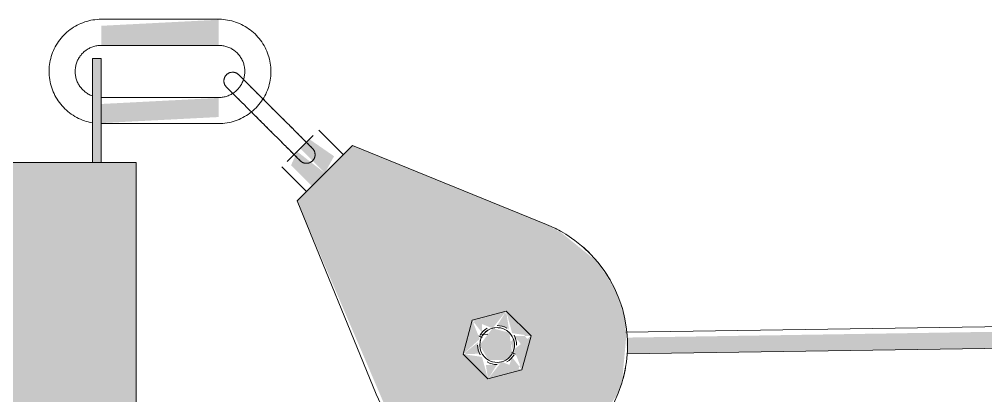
# Model space of a CAD drawing. Header units: inches. Extents: x -54880 to -186, y -132 to 853.
# Drawn here: x -25817.38 to -25803.49, y 278.02 to 283.44 of the extents above; entities that cross this region are included whole.
import ezdxf

# ---------------------------------------------------------------- set-up
doc = ezdxf.new("R2010")
doc.units = ezdxf.units.IN
doc.header["$MEASUREMENT"] = 0
doc.layers.add('Q-SPCQ', color=91, linetype='Continuous', lineweight=9)

# ---------------------------------------------------------------- blocks, each defined once
blk = doc.blocks.new('Basketball_Backstop-Performance_Sports_Systems-3103-Ceiling_Hung - 27_-0_ to 27_-11 7_8_-V63-Section 13')
at = {"layer": 'Q-SPCQ'}
for points in [[(-25814.515, 283.069), (-25814.515, 283.431), (-25816.203, 283.344), (-25816.203, 283.069)], [(-25816.203, 281.375), (-25816.203, 282.875), (-25816.328, 282.875), (-25816.328, 281.375)], [(-25816.203, 281.944), (-25814.515, 282.031), (-25814.515, 282.306), (-25816.203, 282.219), (-25816.203, 281.963)], [(-25812.99, 281.225), (-25812.858, 281.467), (-25813.211, 281.711), (-25813.344, 281.578)], [(-25813.178, 281.037), (-25812.99, 281.225), (-25813.388, 281.534), (-25813.476, 281.336), (-25813.296, 281.156)], [(-25810.39, 278.533), (-25810.299, 278.625), (-25810.338, 278.927), (-25810.58, 278.991), (-25810.765, 278.75), (-25810.64, 278.533)]]:
    blk.add_hatch(color=256, dxfattribs=at).paths.add_polyline_path(points, flags=0)
h = blk.add_hatch(color=256, dxfattribs=at)
h.paths.add_polyline_path([(-25810.427, 276.877), (-25809.973, 276.955), (-25809.552, 277.141), (-25809.189, 277.424), (-25808.803, 278.02), (-25808.72, 278.208), (-25808.659, 278.881), (-25808.677, 279.121), (-25808.823, 279.557), (-25809.071, 279.945), (-25809.589, 280.364), (-25809.807, 280.486), (-25812.592, 281.623), (-25813.388, 280.827), (-25812.026, 277.64), (-25811.71, 277.305), (-25811.032, 276.961), (-25810.886, 276.912)], flags=0)
h.paths.add_polyline_path([(-25810.646, 278.262), (-25810.515, 278.469), (-25810.676, 278.463), (-25810.658, 278.343)], flags=0)
h.paths.add_polyline_path([(-25811.003, 278.619), (-25810.765, 278.625), (-25810.792, 278.787), (-25810.905, 278.697)], flags=0)
h.paths.add_polyline_path([(-25810.872, 279.107), (-25810.731, 278.927), (-25810.732, 279.052), (-25810.807, 279.081)], flags=0)
h.paths.add_polyline_path([(-25810.027, 278.881), (-25810.268, 278.881), (-25810.174, 278.764), (-25810.055, 278.859)], flags=0)
h.paths.add_polyline_path([(-25810.158, 278.393), (-25810.299, 278.574), (-25810.338, 278.464), (-25810.25, 278.429)], flags=0)
h.paths.add_polyline_path([(-25810.646, 278.262), (-25810.994, 278.654), (-25810.833, 279.118), (-25810.359, 279.213), (-25810.051, 278.794), (-25810.221, 278.376), (-25810.628, 278.267)], flags=0)
h.paths.add_polyline_path([(-25810.345, 278.971), (-25810.384, 279.238), (-25810.515, 279.031), (-25810.372, 278.991)], flags=0)
h = blk.add_hatch(color=256, dxfattribs=at)
h.paths.add_polyline_path([(-25819.015, 116), (-25815.703, 116), (-25815.703, 119.125), (-25816.39, 119.125), (-25816.39, 119.312), (-25815.703, 119.312), (-25815.703, 119.75), (-25819.015, 119.75), (-25819.015, 118.602)], flags=0)
h.paths.add_polyline_path([(-25815.703, 120.25), (-25815.703, 120.687), (-25816.39, 120.687), (-25816.39, 120.875), (-25815.703, 120.875), (-25815.703, 128.788), (-25817.107, 128.752), (-25819.015, 128.75), (-25818.993, 120.25), (-25815.813, 120.25)], flags=0)
h.paths.add_polyline_path([(-25819.015, 129.217), (-25816.524, 129.221), (-25815.703, 129.208), (-25815.703, 134.812), (-25816.39, 134.812), (-25816.39, 135), (-25815.703, 135), (-25815.703, 135.437), (-25819.015, 135.437), (-25819.015, 129.241)], flags=0)
h.paths.add_polyline_path([(-25818.525, 129), (-25819.015, 129.125), (-25818.948, 129.056)], flags=0)
h.paths.add_polyline_path([(-25819.015, 128.823), (-25818.525, 129), (-25819.015, 128.875)], flags=0)
h.paths.add_polyline_path([(-25816.673, 135.937), (-25815.703, 135.937), (-25815.703, 136.375), (-25816.39, 136.375), (-25816.39, 136.562), (-25815.703, 136.562), (-25815.785, 161.125), (-25816.39, 161.125), (-25816.39, 161.312), (-25815.703, 161.312), (-25815.784, 161.75), (-25818.289, 161.75), (-25818.282, 160.801), (-25818.307, 152.543), (-25819.015, 152.543), (-25819.015, 135.937), (-25817.276, 135.937)], flags=0)
h.paths.add_polyline_path([(-25816.147, 162.25), (-25815.703, 162.25), (-25815.784, 162.687), (-25816.39, 162.687), (-25816.39, 162.875), (-25815.703, 162.875), (-25815.741, 224.784), (-25817.107, 224.752), (-25819.015, 224.75), (-25819.015, 187.186), (-25818.282, 162.25), (-25816.39, 162.25)], flags=0)
h.paths.add_polyline_path([(-25819.015, 225.217), (-25816.325, 225.206), (-25815.703, 225.208), (-25815.703, 281.375), (-25819.015, 281.375), (-25819.015, 225.241)], flags=0)
h.paths.add_polyline_path([(-25818.525, 225), (-25819.015, 225.125), (-25819.015, 225.065)], flags=0)
h.paths.add_polyline_path([(-25819.015, 224.823), (-25818.525, 225), (-25819.015, 224.875)], flags=0)
h = blk.add_hatch(color=256, dxfattribs=at)
h.paths.add_polyline_path([(-25808.649, 278.622), (-25668.885, 280.831), (-25668.89, 281.065), (-25808.654, 278.857), (-25808.648, 278.628)], flags=0)
h.paths.add_polyline_path([(-25810.265, 278.625), (-25810.261, 278.864), (-25810.321, 278.793), (-25810.272, 278.628)], flags=0)
h.paths.add_polyline_path([(-25667.269, 280.822), (-25667.232, 280.922), (-25667.27, 280.823)], flags=0)
h = blk.add_hatch(color=256, dxfattribs=at)
h.paths.add_polyline_path([(-25810.158, 278.393), (-25810.027, 278.881), (-25810.274, 278.685)], flags=0)
h.paths.add_polyline_path([(-25810.646, 278.262), (-25810.158, 278.393), (-25810.451, 278.509)], flags=0)
h.paths.add_polyline_path([(-25811.003, 278.619), (-25810.765, 278.836), (-25810.872, 279.107)], flags=0)
h.paths.add_polyline_path([(-25810.646, 278.262), (-25810.732, 278.579), (-25811.003, 278.619), (-25810.732, 278.348)], flags=0)
h.paths.add_polyline_path([(-25810.384, 279.238), (-25810.872, 279.107), (-25810.58, 278.991)], flags=0)
h.paths.add_polyline_path([(-25810.027, 278.881), (-25810.384, 279.238), (-25810.299, 278.921)], flags=0)
h = blk.add_hatch(color=256, dxfattribs=at)
h.paths.add_polyline_path([(-25762.836, 212.937), (-25762.661, 213.033), (-25762.537, 213.056), (-25809.359, 277.292), (-25809.527, 277.126), (-25762.923, 213.056)], flags=0)
h.paths.add_polyline_path([(-25810.505, 278.47), (-25810.295, 278.579), (-25810.408, 278.533), (-25810.511, 278.478)], flags=0)
for p, q in [((-25814.515, 283.437), (-25816.203, 283.437)), ((-25816.203, 283.062), (-25814.515, 283.062)), ((-25816.328, 281.375), (-25816.328, 282.875)), ((-25816.203, 282.875), (-25816.328, 282.875)), ((-25816.203, 282.875), (-25816.203, 281.375)), ((-25814.515, 282.312), (-25816.203, 282.312)), ((-25816.203, 281.937), (-25814.515, 281.937)), ((-25813.344, 281.578), (-25813.156, 281.766)), ((-25812.725, 281.49), (-25813.078, 281.844)), ((-25812.592, 281.623), (-25813.388, 280.827)), ((-25809.807, 280.486), (-25812.592, 281.623)), ((-25813.531, 281.391), (-25813.344, 281.578)), ((-25819.015, 281.375), (-25815.703, 281.375)), ((-25815.703, 225.161), (-25815.703, 281.375)), ((-25813.609, 281.313), (-25813.255, 280.96)), ((-25668.872, 281.065), (-25808.663, 278.935)), ((-25813.388, 280.827), (-25812.251, 278.042)), ((-25808.649, 278.622), (-25668.872, 280.753)), ((-25810.872, 279.107), (-25811.003, 278.619)), ((-25810.384, 279.238), (-25810.872, 279.107)), ((-25810.027, 278.881), (-25810.384, 279.238)), ((-25810.647, 278.904), (-25810.75, 278.903)), ((-25810.158, 278.393), (-25810.027, 278.881)), ((-25811.003, 278.619), (-25810.646, 278.262)), ((-25810.646, 278.262), (-25810.158, 278.393))]:
    blk.add_line(p, q, dxfattribs=at)
at = {"layer": 'Q-SPCQ', "flags": 128}
for points in [[(-25816.203, 283.437), (-25816.233, 283.437), (-25816.263, 283.435), (-25816.293, 283.432), (-25816.322, 283.428), (-25816.352, 283.423), (-25816.381, 283.416), (-25816.41, 283.408), (-25816.439, 283.399), (-25816.467, 283.389), (-25816.495, 283.378), (-25816.522, 283.366), (-25816.549, 283.353), (-25816.575, 283.338), (-25816.601, 283.323), (-25816.626, 283.307), (-25816.651, 283.289), (-25816.674, 283.271), (-25816.697, 283.251), (-25816.719, 283.231), (-25816.741, 283.21), (-25816.761, 283.188), (-25816.781, 283.165), (-25816.799, 283.142), (-25816.817, 283.118), (-25816.834, 283.093), (-25816.85, 283.067), (-25816.864, 283.041), (-25816.878, 283.014), (-25816.89, 282.987), (-25816.902, 282.959), (-25816.912, 282.931), (-25816.921, 282.903), (-25816.929, 282.874), (-25816.936, 282.844), (-25816.942, 282.815), (-25816.946, 282.785), (-25816.95, 282.756), (-25816.952, 282.726), (-25816.953, 282.696), (-25816.953, 282.687)], [(-25813.765, 282.687), (-25813.766, 282.717), (-25813.768, 282.747), (-25813.771, 282.777), (-25813.775, 282.807), (-25813.78, 282.837), (-25813.787, 282.866), (-25813.794, 282.895), (-25813.803, 282.923), (-25813.813, 282.952), (-25813.824, 282.98), (-25813.837, 283.007), (-25813.85, 283.034), (-25813.864, 283.06), (-25813.88, 283.086), (-25813.896, 283.111), (-25813.914, 283.135), (-25813.932, 283.159), (-25813.951, 283.182), (-25813.972, 283.204), (-25813.993, 283.226), (-25814.015, 283.246), (-25814.037, 283.266), (-25814.061, 283.284), (-25814.085, 283.302), (-25814.11, 283.319), (-25814.136, 283.334), (-25814.162, 283.349), (-25814.188, 283.363), (-25814.216, 283.375), (-25814.243, 283.387), (-25814.272, 283.397), (-25814.3, 283.406), (-25814.329, 283.414), (-25814.358, 283.421), (-25814.388, 283.427), (-25814.417, 283.431), (-25814.447, 283.434), (-25814.477, 283.437), (-25814.507, 283.437), (-25814.515, 283.437)], [(-25816.578, 282.687), (-25816.577, 282.702), (-25816.577, 282.717), (-25816.575, 282.732), (-25816.573, 282.747), (-25816.57, 282.762), (-25816.567, 282.777), (-25816.563, 282.791), (-25816.559, 282.805), (-25816.554, 282.82), (-25816.548, 282.834), (-25816.542, 282.847), (-25816.535, 282.861), (-25816.528, 282.874), (-25816.52, 282.887), (-25816.512, 282.899), (-25816.504, 282.911), (-25816.494, 282.923), (-25816.485, 282.935), (-25816.475, 282.946), (-25816.464, 282.957), (-25816.453, 282.967), (-25816.442, 282.977), (-25816.43, 282.986), (-25816.418, 282.995), (-25816.405, 283.003), (-25816.393, 283.011), (-25816.379, 283.018), (-25816.366, 283.025), (-25816.352, 283.031), (-25816.339, 283.037), (-25816.325, 283.042), (-25816.31, 283.047), (-25816.296, 283.051), (-25816.281, 283.054), (-25816.266, 283.057), (-25816.252, 283.059), (-25816.237, 283.061), (-25816.222, 283.062), (-25816.207, 283.062), (-25816.203, 283.062)], [(-25814.515, 283.062), (-25814.5, 283.062), (-25814.485, 283.061), (-25814.47, 283.06), (-25814.455, 283.058), (-25814.441, 283.055), (-25814.426, 283.052), (-25814.412, 283.048), (-25814.397, 283.043), (-25814.383, 283.038), (-25814.369, 283.033), (-25814.355, 283.027), (-25814.342, 283.02), (-25814.329, 283.013), (-25814.316, 283.005), (-25814.303, 282.997), (-25814.291, 282.988), (-25814.279, 282.979), (-25814.268, 282.969), (-25814.257, 282.959), (-25814.246, 282.949), (-25814.236, 282.938), (-25814.226, 282.926), (-25814.217, 282.915), (-25814.208, 282.903), (-25814.2, 282.89), (-25814.192, 282.877), (-25814.184, 282.864), (-25814.178, 282.851), (-25814.171, 282.837), (-25814.166, 282.823), (-25814.161, 282.809), (-25814.156, 282.795), (-25814.152, 282.781), (-25814.149, 282.766), (-25814.146, 282.751), (-25814.143, 282.736), (-25814.142, 282.722), (-25814.141, 282.707), (-25814.14, 282.692), (-25814.14, 282.687)], [(-25816.953, 282.687), (-25816.952, 282.658), (-25816.95, 282.628), (-25816.947, 282.598), (-25816.943, 282.568), (-25816.938, 282.538), (-25816.931, 282.509), (-25816.924, 282.48), (-25816.915, 282.452), (-25816.905, 282.423), (-25816.894, 282.395), (-25816.881, 282.368), (-25816.868, 282.341), (-25816.854, 282.315), (-25816.838, 282.289), (-25816.822, 282.264), (-25816.804, 282.24), (-25816.786, 282.216), (-25816.767, 282.193), (-25816.746, 282.171), (-25816.725, 282.149), (-25816.703, 282.129), (-25816.681, 282.109), (-25816.657, 282.091), (-25816.633, 282.073), (-25816.608, 282.056), (-25816.582, 282.041), (-25816.556, 282.026), (-25816.529, 282.012), (-25816.502, 282), (-25816.474, 281.988), (-25816.446, 281.978), (-25816.418, 281.969), (-25816.389, 281.961), (-25816.36, 281.954), (-25816.33, 281.948)], [(-25816.335, 282.337), (-25816.349, 282.342), (-25816.362, 282.348), (-25816.376, 282.355), (-25816.389, 282.362), (-25816.402, 282.37), (-25816.414, 282.378), (-25816.427, 282.387), (-25816.439, 282.396), (-25816.45, 282.406), (-25816.461, 282.416), (-25816.472, 282.426), (-25816.482, 282.437), (-25816.492, 282.449), (-25816.501, 282.46), (-25816.51, 282.472), (-25816.518, 282.485), (-25816.526, 282.498), (-25816.533, 282.511), (-25816.54, 282.524), (-25816.547, 282.538), (-25816.552, 282.552), (-25816.557, 282.566), (-25816.562, 282.58), (-25816.566, 282.594), (-25816.569, 282.609), (-25816.572, 282.624), (-25816.575, 282.639), (-25816.576, 282.653), (-25816.577, 282.668), (-25816.578, 282.683), (-25816.578, 282.687)], [(-25814.515, 281.937), (-25814.485, 281.938), (-25814.455, 281.94), (-25814.425, 281.943), (-25814.396, 281.947), (-25814.366, 281.952), (-25814.337, 281.959), (-25814.308, 281.967), (-25814.279, 281.976), (-25814.251, 281.986), (-25814.223, 281.997), (-25814.196, 282.009), (-25814.169, 282.022), (-25814.143, 282.037), (-25814.117, 282.052), (-25814.092, 282.068), (-25814.067, 282.086), (-25814.044, 282.104), (-25814.021, 282.124), (-25813.999, 282.144), (-25813.977, 282.165), (-25813.957, 282.187), (-25813.937, 282.21), (-25813.919, 282.233), (-25813.901, 282.257), (-25813.884, 282.282), (-25813.868, 282.308), (-25813.854, 282.334), (-25813.84, 282.361), (-25813.828, 282.388), (-25813.816, 282.416), (-25813.806, 282.444), (-25813.797, 282.472), (-25813.789, 282.501), (-25813.782, 282.531), (-25813.776, 282.56), (-25813.772, 282.59), (-25813.768, 282.619), (-25813.766, 282.649), (-25813.765, 282.679), (-25813.765, 282.687)], [(-25814.14, 282.687), (-25814.141, 282.673), (-25814.141, 282.658), (-25814.143, 282.643), (-25814.145, 282.628), (-25814.148, 282.613), (-25814.151, 282.598), (-25814.155, 282.584), (-25814.159, 282.57), (-25814.164, 282.555), (-25814.17, 282.541), (-25814.176, 282.528), (-25814.183, 282.514), (-25814.19, 282.501), (-25814.198, 282.488), (-25814.206, 282.476), (-25814.214, 282.464), (-25814.224, 282.452), (-25814.233, 282.44), (-25814.243, 282.429), (-25814.254, 282.418), (-25814.265, 282.408), (-25814.276, 282.398), (-25814.288, 282.389), (-25814.3, 282.38), (-25814.313, 282.372), (-25814.325, 282.364), (-25814.338, 282.357), (-25814.352, 282.35), (-25814.365, 282.344), (-25814.379, 282.338), (-25814.393, 282.333), (-25814.408, 282.328), (-25814.422, 282.324), (-25814.437, 282.321), (-25814.451, 282.318), (-25814.466, 282.316), (-25814.481, 282.314), (-25814.496, 282.313), (-25814.511, 282.313), (-25814.515, 282.312)], [(-25814.404, 282.462), (-25814.408, 282.466), (-25814.411, 282.47), (-25814.414, 282.474), (-25814.417, 282.478), (-25814.42, 282.482), (-25814.423, 282.486), (-25814.425, 282.49), (-25814.428, 282.495), (-25814.43, 282.499), (-25814.432, 282.504), (-25814.434, 282.508), (-25814.435, 282.513), (-25814.437, 282.518), (-25814.438, 282.523), (-25814.439, 282.528), (-25814.44, 282.533), (-25814.44, 282.538), (-25814.441, 282.543), (-25814.441, 282.548), (-25814.441, 282.553), (-25814.441, 282.558), (-25814.44, 282.563), (-25814.44, 282.567), (-25814.439, 282.572), (-25814.438, 282.577), (-25814.437, 282.582), (-25814.436, 282.587), (-25814.434, 282.592), (-25814.432, 282.596), (-25814.43, 282.601), (-25814.428, 282.606), (-25814.426, 282.61), (-25814.423, 282.614), (-25814.421, 282.619), (-25814.418, 282.623), (-25814.415, 282.627), (-25814.412, 282.631), (-25814.409, 282.634), (-25814.405, 282.638), (-25814.404, 282.639)], [(-25814.404, 282.639), (-25814.401, 282.643), (-25814.397, 282.646), (-25814.393, 282.649), (-25814.389, 282.652), (-25814.385, 282.655), (-25814.381, 282.658), (-25814.376, 282.66), (-25814.372, 282.662), (-25814.368, 282.665), (-25814.363, 282.667), (-25814.358, 282.668), (-25814.354, 282.67), (-25814.349, 282.671), (-25814.344, 282.673), (-25814.339, 282.674), (-25814.334, 282.674), (-25814.329, 282.675), (-25814.324, 282.675), (-25814.319, 282.676), (-25814.314, 282.676), (-25814.309, 282.676), (-25814.304, 282.675), (-25814.299, 282.675), (-25814.294, 282.674), (-25814.289, 282.673), (-25814.284, 282.672), (-25814.28, 282.67), (-25814.275, 282.669), (-25814.27, 282.667), (-25814.266, 282.665), (-25814.261, 282.663), (-25814.257, 282.661), (-25814.252, 282.658), (-25814.248, 282.656), (-25814.244, 282.653), (-25814.24, 282.65), (-25814.236, 282.647), (-25814.232, 282.643), (-25814.228, 282.64), (-25814.228, 282.639)], [(-25813.697, 282.109), (-25813.718, 282.13), (-25813.74, 282.151), (-25813.761, 282.172), (-25813.782, 282.193), (-25813.803, 282.214), (-25813.823, 282.235), (-25813.844, 282.255), (-25813.864, 282.276), (-25813.884, 282.296), (-25813.904, 282.315), (-25813.923, 282.335), (-25813.942, 282.354), (-25813.961, 282.372), (-25813.979, 282.39), (-25813.997, 282.408), (-25814.014, 282.425), (-25814.031, 282.442), (-25814.047, 282.458), (-25814.063, 282.474), (-25814.078, 282.489), (-25814.092, 282.504), (-25814.106, 282.518), (-25814.119, 282.531), (-25814.132, 282.543), (-25814.143, 282.555), (-25814.155, 282.566), (-25814.165, 282.576), (-25814.175, 282.586), (-25814.183, 282.595), (-25814.191, 282.603), (-25814.199, 282.61), (-25814.205, 282.617), (-25814.211, 282.622), (-25814.216, 282.627), (-25814.22, 282.631), (-25814.223, 282.635), (-25814.225, 282.637), (-25814.227, 282.638), (-25814.228, 282.639)], [(-25814.228, 282.639), (-25814.227, 282.639), (-25814.226, 282.637), (-25814.224, 282.635), (-25814.221, 282.632), (-25814.217, 282.629), (-25814.212, 282.624), (-25814.207, 282.618), (-25814.201, 282.612), (-25814.194, 282.605), (-25814.186, 282.597), (-25814.177, 282.589), (-25814.168, 282.579), (-25814.157, 282.569), (-25814.147, 282.558), (-25814.135, 282.546), (-25814.123, 282.534), (-25814.11, 282.521), (-25814.096, 282.507), (-25814.082, 282.493), (-25814.067, 282.478), (-25814.051, 282.463), (-25814.035, 282.447), (-25814.018, 282.43), (-25814.001, 282.413), (-25813.984, 282.395), (-25813.966, 282.377), (-25813.947, 282.359), (-25813.928, 282.34), (-25813.909, 282.321), (-25813.889, 282.301), (-25813.869, 282.281), (-25813.849, 282.261), (-25813.829, 282.24), (-25813.808, 282.22), (-25813.787, 282.199), (-25813.766, 282.178), (-25813.745, 282.157), (-25813.724, 282.136), (-25813.703, 282.114), (-25813.697, 282.109)], [(-25813.874, 281.932), (-25813.895, 281.953), (-25813.916, 281.974), (-25813.937, 281.995), (-25813.958, 282.016), (-25813.979, 282.037), (-25814, 282.058), (-25814.021, 282.079), (-25814.041, 282.099), (-25814.061, 282.119), (-25814.081, 282.139), (-25814.1, 282.158), (-25814.119, 282.177), (-25814.137, 282.195), (-25814.156, 282.214), (-25814.173, 282.231), (-25814.191, 282.249), (-25814.207, 282.265), (-25814.224, 282.282), (-25814.239, 282.297), (-25814.254, 282.312), (-25814.269, 282.327), (-25814.283, 282.341), (-25814.296, 282.354), (-25814.308, 282.366), (-25814.32, 282.378), (-25814.331, 282.389), (-25814.342, 282.4), (-25814.351, 282.409), (-25814.36, 282.418), (-25814.368, 282.426), (-25814.376, 282.434), (-25814.382, 282.44), (-25814.388, 282.446), (-25814.393, 282.451), (-25814.397, 282.455), (-25814.4, 282.458), (-25814.402, 282.46), (-25814.404, 282.462), (-25814.404, 282.462)], [(-25814.404, 282.462), (-25814.404, 282.462), (-25814.403, 282.461), (-25814.4, 282.458), (-25814.398, 282.456), (-25814.394, 282.452), (-25814.389, 282.447), (-25814.384, 282.442), (-25814.377, 282.435), (-25814.37, 282.428), (-25814.362, 282.42), (-25814.354, 282.412), (-25814.344, 282.402), (-25814.334, 282.392), (-25814.323, 282.381), (-25814.312, 282.37), (-25814.299, 282.357), (-25814.286, 282.344), (-25814.273, 282.331), (-25814.258, 282.316), (-25814.243, 282.301), (-25814.228, 282.286), (-25814.212, 282.27), (-25814.195, 282.253), (-25814.178, 282.236), (-25814.161, 282.219), (-25814.142, 282.2), (-25814.124, 282.182), (-25814.105, 282.163), (-25814.086, 282.144), (-25814.066, 282.124), (-25814.046, 282.104), (-25814.026, 282.084), (-25814.006, 282.064), (-25813.985, 282.043), (-25813.964, 282.022), (-25813.943, 282.001), (-25813.922, 281.98), (-25813.901, 281.959), (-25813.88, 281.938), (-25813.874, 281.932)], [(-25813.697, 282.109), (-25813.676, 282.088), (-25813.655, 282.066), (-25813.634, 282.045), (-25813.613, 282.024), (-25813.592, 282.003), (-25813.571, 281.983), (-25813.551, 281.962), (-25813.53, 281.942), (-25813.51, 281.922), (-25813.491, 281.902), (-25813.471, 281.883), (-25813.452, 281.864), (-25813.434, 281.845), (-25813.416, 281.827), (-25813.398, 281.809), (-25813.38, 281.792), (-25813.364, 281.775), (-25813.348, 281.759), (-25813.332, 281.743), (-25813.317, 281.728), (-25813.302, 281.714), (-25813.288, 281.7), (-25813.275, 281.687)], [(-25813.167, 281.578), (-25813.167, 281.579), (-25813.169, 281.58), (-25813.171, 281.582), (-25813.174, 281.585), (-25813.177, 281.589), (-25813.182, 281.594), (-25813.188, 281.599), (-25813.194, 281.605), (-25813.201, 281.612), (-25813.209, 281.62), (-25813.217, 281.629), (-25813.227, 281.638), (-25813.237, 281.649), (-25813.248, 281.659), (-25813.26, 281.671), (-25813.272, 281.683), (-25813.285, 281.696), (-25813.299, 281.71), (-25813.313, 281.724), (-25813.328, 281.739), (-25813.343, 281.755), (-25813.359, 281.771), (-25813.376, 281.787), (-25813.393, 281.805), (-25813.411, 281.822), (-25813.429, 281.84), (-25813.447, 281.859), (-25813.466, 281.878), (-25813.485, 281.897), (-25813.505, 281.917), (-25813.525, 281.937), (-25813.545, 281.957), (-25813.566, 281.977), (-25813.586, 281.998), (-25813.607, 282.019), (-25813.628, 282.04), (-25813.649, 282.061), (-25813.67, 282.082), (-25813.691, 282.103), (-25813.697, 282.109)], [(-25813.874, 281.932), (-25813.853, 281.911), (-25813.832, 281.89), (-25813.81, 281.868), (-25813.789, 281.847), (-25813.769, 281.827), (-25813.748, 281.806), (-25813.727, 281.785), (-25813.707, 281.765), (-25813.687, 281.745), (-25813.667, 281.725), (-25813.648, 281.706), (-25813.629, 281.687), (-25813.61, 281.668), (-25813.592, 281.65), (-25813.575, 281.633), (-25813.557, 281.615), (-25813.541, 281.599), (-25813.524, 281.582), (-25813.509, 281.567), (-25813.494, 281.552), (-25813.479, 281.537), (-25813.465, 281.523), (-25813.452, 281.51), (-25813.44, 281.498), (-25813.428, 281.486), (-25813.417, 281.475), (-25813.406, 281.464), (-25813.397, 281.455), (-25813.388, 281.446), (-25813.38, 281.438), (-25813.372, 281.43), (-25813.366, 281.424), (-25813.36, 281.418), (-25813.355, 281.413), (-25813.351, 281.409), (-25813.348, 281.406), (-25813.346, 281.404), (-25813.344, 281.402), (-25813.344, 281.402)], [(-25813.449, 281.507), (-25813.462, 281.52), (-25813.475, 281.533), (-25813.49, 281.548), (-25813.504, 281.562), (-25813.52, 281.578), (-25813.536, 281.594), (-25813.553, 281.611), (-25813.57, 281.628), (-25813.587, 281.645), (-25813.606, 281.664), (-25813.624, 281.682), (-25813.643, 281.701), (-25813.662, 281.72), (-25813.682, 281.74), (-25813.702, 281.76), (-25813.722, 281.78), (-25813.742, 281.8), (-25813.763, 281.821), (-25813.784, 281.842), (-25813.805, 281.863), (-25813.826, 281.884), (-25813.847, 281.905), (-25813.868, 281.926), (-25813.874, 281.932)], [(-25813.24, 281.651), (-25813.229, 281.641), (-25813.22, 281.631), (-25813.211, 281.623), (-25813.203, 281.614), (-25813.196, 281.607), (-25813.189, 281.601), (-25813.183, 281.595), (-25813.179, 281.59), (-25813.175, 281.586), (-25813.171, 281.583), (-25813.169, 281.581), (-25813.168, 281.579), (-25813.167, 281.578)], [(-25813.344, 281.402), (-25813.344, 281.402), (-25813.345, 281.403), (-25813.347, 281.405), (-25813.35, 281.408), (-25813.354, 281.412), (-25813.359, 281.417), (-25813.364, 281.422), (-25813.371, 281.429), (-25813.378, 281.436), (-25813.386, 281.444), (-25813.394, 281.452), (-25813.404, 281.462), (-25813.414, 281.472)], [(-25813.167, 281.578), (-25813.163, 281.575), (-25813.16, 281.571), (-25813.157, 281.567), (-25813.154, 281.563), (-25813.151, 281.559), (-25813.148, 281.555), (-25813.146, 281.551), (-25813.144, 281.546), (-25813.141, 281.542), (-25813.139, 281.537), (-25813.138, 281.532), (-25813.136, 281.528), (-25813.135, 281.523), (-25813.133, 281.518), (-25813.132, 281.513), (-25813.132, 281.508), (-25813.131, 281.503), (-25813.131, 281.498), (-25813.13, 281.493), (-25813.13, 281.488), (-25813.13, 281.483), (-25813.131, 281.478), (-25813.131, 281.473), (-25813.132, 281.468), (-25813.133, 281.463), (-25813.134, 281.459), (-25813.136, 281.454), (-25813.137, 281.449), (-25813.139, 281.444), (-25813.141, 281.44), (-25813.143, 281.435), (-25813.145, 281.431), (-25813.148, 281.426), (-25813.15, 281.422), (-25813.153, 281.418), (-25813.156, 281.414), (-25813.159, 281.41), (-25813.163, 281.406), (-25813.166, 281.403), (-25813.167, 281.402)], [(-25813.167, 281.402), (-25813.17, 281.398), (-25813.174, 281.395), (-25813.178, 281.392), (-25813.182, 281.389), (-25813.186, 281.386), (-25813.19, 281.383), (-25813.195, 281.381), (-25813.199, 281.378), (-25813.204, 281.376), (-25813.208, 281.374), (-25813.213, 281.372), (-25813.218, 281.371), (-25813.222, 281.369), (-25813.227, 281.368), (-25813.232, 281.367), (-25813.237, 281.366), (-25813.242, 281.366), (-25813.247, 281.365), (-25813.252, 281.365), (-25813.257, 281.365), (-25813.262, 281.365), (-25813.267, 281.366), (-25813.272, 281.366), (-25813.277, 281.367), (-25813.282, 281.368), (-25813.287, 281.369), (-25813.292, 281.37), (-25813.296, 281.372), (-25813.301, 281.374), (-25813.306, 281.376), (-25813.31, 281.378), (-25813.315, 281.38), (-25813.319, 281.382), (-25813.323, 281.385), (-25813.327, 281.388), (-25813.331, 281.391), (-25813.335, 281.394), (-25813.339, 281.397), (-25813.343, 281.401), (-25813.344, 281.402)]]:
    blk.add_lwpolyline(points, dxfattribs=at)
at = {"layer": 'Q-SPCQ'}
for radius, start, end in [(1.875, 202.1972, 67.8028), (1.875, 60, 63.6555), (1.875, 45, 49.0296), (1.875, 30, 34.3763), (1.875, 15, 19.6774), (0.25, 45, 225), (0.281, 120, 150), (0.25, 120, 165), (0.25, 120, 135), (0.25, 75, 105), (0.281, 60, 90), (0.25, 75, 90), (0.25, 225, 45), (0.25, 330, 30), (0.281, 0, 30), (1.875, 0, 4.8942), (0.281, 180, 210), (0.281, 300, 330), (0.281, 240, 270), (0.25, 240, 270), (0.25, 240, 300), (1.875, 345, 349.9261)]:
    blk.add_arc((-25810.515, 278.75), radius, start, end, dxfattribs=at)
for points, knots in [([(-25810.778, 278.881), (-25810.771, 278.878), (-25810.76, 278.872), (-25810.743, 278.864), (-25810.735, 278.86), (-25810.73, 278.857)], [0.16666667, 0.16666667, 0.16666667, 0.16666667, 0.20833333, 0.22916667, 0.25, 0.25, 0.25, 0.25]), ([(-25810.301, 278.643), (-25810.296, 278.64), (-25810.287, 278.636), (-25810.27, 278.628), (-25810.259, 278.622), (-25810.252, 278.619)], [0.75, 0.75, 0.75, 0.75, 0.77083333, 0.79166667, 0.83333333, 0.83333333, 0.83333333, 0.83333333])]:
    blk.add_open_spline(points, degree=3, knots=knots, dxfattribs=at)

msp = doc.modelspace()

# ---------------------------------------------------------------- block references
at = {"layer": 'Q-SPCQ'}
msp.add_blockref('Basketball_Backstop-Performance_Sports_Systems-3103-Ceiling_Hung - 27_-0_ to 27_-11 7_8_-V63-Section 13', (0, 0), dxfattribs=at)

doc.saveas('drawing.dxf')
